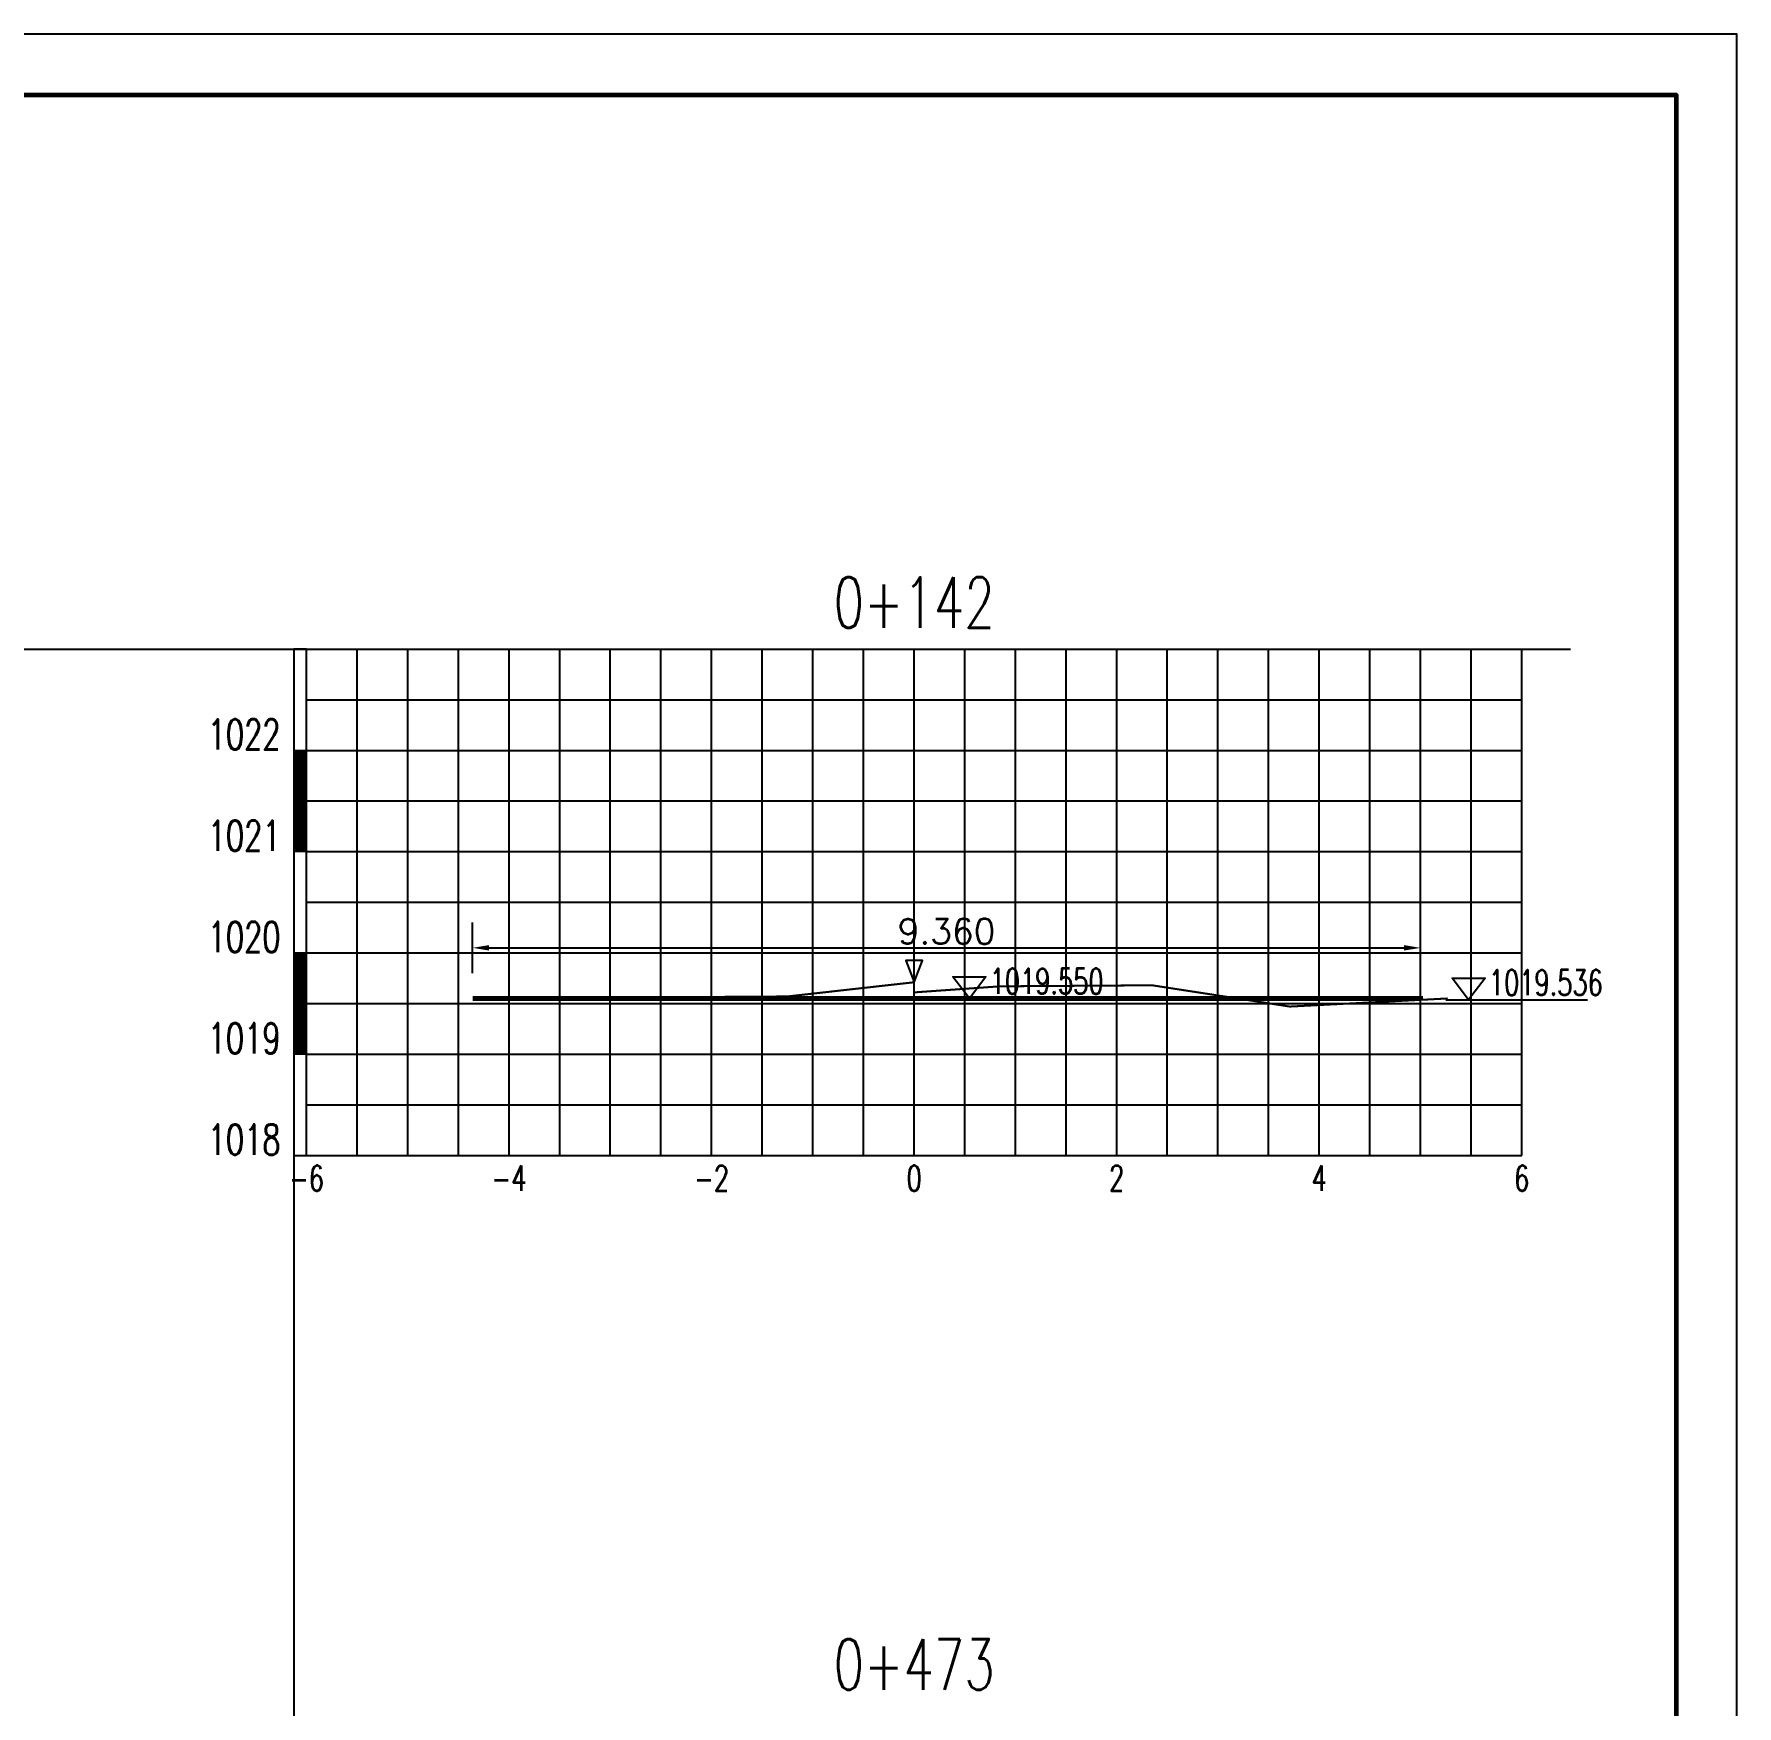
# Model space of a CAD drawing. Extents: x 695776 to 1250176, y 4443437 to 9025597.
# Drawn here: x 1233360 to 1250176, y 4557580 to 4574090 of the extents above; entities that cross this region are included whole.
import ezdxf
from ezdxf.enums import TextEntityAlignment as Align

# ---------------------------------------------------------------- set-up
doc = ezdxf.new("R2010")
doc.units = 0
doc.header["$LTSCALE"] = 0.5
doc.header["$PDSIZE"] = 0.2
doc.linetypes.add('ACAD_ISO07W100', pattern=[3.5, 0.5, -3])
doc.linetypes.add('CENTER2', pattern=[28.575, 19.05, -3.175, 3.175, -3.175])
doc.layers.get('0').update_dxf_attribs({"linetype": 'CONTINUOUS'})
doc.layers.get('Defpoints').update_dxf_attribs({"linetype": 'CONTINUOUS'})
for name, color, linetype in [('KEDU', 7, 'CONTINUOUS'), ('MIGE', 4, 'ACAD_ISO07W100'), ('MIGE1', 11, 'CONTINUOUS'), ('SANJIAO', 212, 'CONTINUOUS'), ('SHEJI', 1, 'CONTINUOUS'), ('YUANSHI', 2, 'CONTINUOUS'), ('YUANSHI1', 73, 'CONTINUOUS'), ('ZHOUXIAN', 20, 'CENTER2'), ('图框', 7, 'CONTINUOUS'), ('辅助线', 3, 'CONTINUOUS')]:
    doc.layers.add(name, color=color, linetype=linetype)
doc.styles.get("Standard").update_dxf_attribs({"font": 'rs.shx', "bigfont": 'hztxt.shx'})
doc.dimstyles.get("Standard").update_dxf_attribs({"dimtxt": 0.18, "dimasz": 0.18, "dimexe": 0.18, "dimexo": 0.0625, "dimgap": 0.09, "dimtad": 0, "dimtih": 1, "dimtoh": 1, "dimdec": 4, "dimzin": 0, "dimdsep": 46, "dimtxsty": 'Standard', "dimcen": 0.09, "dimadec": 0, "dimazin": 0, "dimtfac": 1, "dimtdec": 4, "dimtofl": 0, "dimtmove": 0, "dimatfit": 3, "dimfxl": 0, "dimtolj": 1, "dimtzin": 0, "dimarcsym": 0})

# ---------------------------------------------------------------- blocks, each defined once
blk = doc.blocks.new('zhunghao')
blk.add_lwpolyline([(0, 0), (0.326, 0.863), (-0.326, 0.863), (0, 0)])
blk = doc.blocks.new('ele_sym08')
blk.add_line((0, 0), (5.597, 0))
blk.add_lwpolyline([(0.901, -0.002), (0.249, 0.861), (1.553, 0.861), (0.901, -0.002)])
at = {"width": 0.7}
blk.add_attdef('ELEVAT', (1.703, 0.181), '', height=1, dxfattribs=at)
blk = doc.blocks.new('*D753')
at = {"color": 0, "lineweight": -2}
for p, q in [((1237691, 4564816), (1237691, 4565316)), ((1247051, 4564816), (1247051, 4565316)), ((1237853, 4565066), (1246888, 4565066))]:
    blk.add_line(p, q, dxfattribs=at)
at = {"color": 0}
for points in [[(1237853, 4565093), (1237853, 4565039), (1237691, 4565066)], [(1246888, 4565093), (1246888, 4565039), (1247051, 4565066)]]:
    blk.add_solid(points, dxfattribs=at)
at = {"layer": 'Defpoints', "color": 0}
for p in [(1247051, 4565066), (1237691, 4564566), (1247051, 4564566)]:
    blk.add_point(p, dxfattribs=at)
at = {"color": 0, "insert": (1242371, 4565229), "char_height": 250, "attachment_point": 5}
blk.add_mtext('\\A1;9.360', dxfattribs=at)
blk = doc.blocks.new('bc1_100')
blk.add_lwpolyline([(0.064, 1), (-0.063, 1), (-0.063, 0), (0.064, 0)], close=True)
at = {"width": 0.7}
blk.add_attdef('BC', text='', height=0.3, dxfattribs=at).set_placement((-0.193, 0.007), align=Align.RIGHT)
blk = doc.blocks.new('bc0_100')
for p, q in [((-0.063, 1), (-0.063, 0)), ((0.063, 0), (0.063, 1))]:
    blk.add_line(p, q)
at = {"const_width": 0.126}
blk.add_lwpolyline([(0, 1), (0, 0)], dxfattribs=at)
at = {"width": 0.7}
blk.add_attdef('BC', text='', height=0.3, dxfattribs=at).set_placement((-0.193, 0.007), align=Align.RIGHT)

msp = doc.modelspace()

# ---------------------------------------------------------------- linework, layer by layer
at = {"layer": 'MIGE', "linetype": 'Continuous'}
for p, q in [((1236550.9888, 4563016.1353), (1236550.9888, 4568016.1353)), ((1237550.9888, 4563016.1353), (1237550.9888, 4568016.1353)), ((1238550.9888, 4563016.1353), (1238550.9888, 4568016.1353)), ((1239550.9888, 4563016.1353), (1239550.9888, 4568016.1353)), ((1240550.9888, 4563016.1353), (1240550.9888, 4568016.1353)), ((1241550.9888, 4563016.1353), (1241550.9888, 4568016.1353)), ((1242550.9888, 4563016.1353), (1242550.9888, 4568016.1353)), ((1243550.9888, 4563016.1353), (1243550.9888, 4568016.1353)), ((1244550.9888, 4563016.1353), (1244550.9888, 4568016.1353)), ((1245550.9888, 4563016.1353), (1245550.9888, 4568016.1353)), ((1246550.9888, 4563016.1353), (1246550.9888, 4568016.1353)), ((1247550.9888, 4563016.1353), (1247550.9888, 4568016.1353)), ((1236050.9888, 4567516.1353), (1248050.9888, 4567516.1353)), ((1236050.9888, 4566516.1353), (1248050.9888, 4566516.1353)), ((1236050.9888, 4565516.1353), (1248050.9888, 4565516.1353)), ((1236050.9888, 4564516.1353), (1248050.9888, 4564516.1353)), ((1236050.9888, 4563516.1353), (1248050.9888, 4563516.1353))]:
    msp.add_line(p, q, dxfattribs=at)
at = {"layer": 'MIGE1'}
for p, q in [((1236050.9888, 4568016.1353), (1248050.9888, 4568016.1353)), ((1236050.9888, 4563016.1353), (1236050.9888, 4568016.1353)), ((1237050.9888, 4563016.1353), (1237050.9888, 4568016.1353)), ((1238050.9888, 4563016.1353), (1238050.9888, 4568016.1353)), ((1239050.9888, 4563016.1353), (1239050.9888, 4568016.1353)), ((1240050.9888, 4563016.1353), (1240050.9888, 4568016.1353)), ((1241050.9888, 4563016.1353), (1241050.9888, 4568016.1353)), ((1242050.9888, 4563016.1353), (1242050.9888, 4568016.1353)), ((1243050.9888, 4563016.1353), (1243050.9888, 4568016.1353)), ((1244050.9888, 4563016.1353), (1244050.9888, 4568016.1353)), ((1245050.9888, 4563016.1353), (1245050.9888, 4568016.1353)), ((1246050.9888, 4563016.1353), (1246050.9888, 4568016.1353)), ((1247050.9888, 4563016.1353), (1247050.9888, 4568016.1353)), ((1248050.9888, 4563016.1353), (1248050.9888, 4568016.1353)), ((1236050.9888, 4567016.1353), (1248050.9888, 4567016.1353)), ((1236050.9888, 4566016.1353), (1248050.9888, 4566016.1353)), ((1236050.9888, 4565016.1353), (1248050.9888, 4565016.1353)), ((1236050.9888, 4564016.1353), (1248050.9888, 4564016.1353)), ((1236050.9888, 4563016.1353), (1248050.9888, 4563016.1353))]:
    msp.add_line(p, q, dxfattribs=at)
at = {"layer": 'SHEJI', "const_width": 50}
msp.add_lwpolyline([(1237690.9888, 4564566.1353), (1242050.9888, 4564566.1353), (1245242.8936, 4564566.1353), (1247050.9888, 4564566.1353), (1247050.9888, 4564552.2892)], dxfattribs=at)
at = {"layer": 'YUANSHI', "const_width": 20}
for points in [[(1237690.9888, 4564566.1353), (1240800.9888, 4564586.1353), (1242050.9888, 4564726.1353), (1242050.9888, 4564626.1353), (1242900.9888, 4564686.1353), (1244400.9888, 4564696.1353), (1245242.8936, 4564566.1353)], [(1247050.9888, 4564552.2892), (1247320.9888, 4564566.1353)]]:
    msp.add_lwpolyline(points, dxfattribs=at)
at = {"layer": 'YUANSHI1', "const_width": 20}
msp.add_lwpolyline([(1245242.8936, 4564566.1353), (1245760.9888, 4564486.1353), (1247050.9888, 4564552.2892)], dxfattribs=at)
at = {"layer": 'ZHOUXIAN'}
msp.add_line((1242050.9888, 4563986.1353), (1242050.9888, 4565226.1353), dxfattribs=at)
at = {"layer": '图框', "linetype": 'Continuous', "lineweight": -2, "flags": 128}
msp.add_lwpolyline([(1199776.0353, 4574089.5944), (1199776.0353, 4538449.5944), (1250176.0353, 4538449.5944), (1250176.0353, 4574089.5944), (1199776.0353, 4574089.5944)], dxfattribs=at)
at = {"layer": '图框', "linetype": 'Continuous', "lineweight": 60, "flags": 128}
msp.add_lwpolyline([(1202776.0353, 4573489.5944), (1249576.0353, 4573489.5944), (1249576.0353, 4539049.5944), (1202776.0353, 4539049.5944), (1202776.0353, 4573489.5944)], dxfattribs=at)
at = {"layer": '辅助线'}
for points in [[(1205666.2726, 4568016.1353), (1248531.7857, 4568016.1353)], [(1235924.7933, 4568016.1353), (1235924.7933, 4547338.7368)]]:
    msp.add_lwpolyline(points, dxfattribs=at)

# ---------------------------------------------------------------- block references
at = {"xscale": 250, "yscale": 250, "zscale": 250}
for p, values in [((1242370.9888, 4564566.1353), {'ELEVAT': '1019.550'}), ((1247300.9888, 4564552.2892), {'ELEVAT': '1019.536'})]:
    msp.add_blockref('ele_sym08', p, dxfattribs=at).add_auto_attribs(values)
at = {"layer": 'KEDU', "xscale": 1000, "yscale": 1000, "zscale": 1000}
for name, p, values in [('bc1_100', (1235987.7408, 4567016.1353), {'BC': '1022'}), ('bc0_100', (1235987.7408, 4566016.1353), {'BC': '1021'}), ('bc1_100', (1235987.7408, 4565016.1353), {'BC': '1020'}), ('bc0_100', (1235987.7408, 4564016.1353), {'BC': '1019'}), ('bc1_100', (1235987.7408, 4563016.1353), {'BC': '1018'})]:
    msp.add_blockref(name, p, dxfattribs=at).add_auto_attribs(values)
at = {"layer": 'SANJIAO', "xscale": 250, "yscale": 250, "zscale": 250}
msp.add_blockref('zhunghao', (1242050.9888, 4564726.1353), dxfattribs=at)

# ---------------------------------------------------------------- texts
at = {"width": 0.7}
for s, p in [('0+142', (1242050.9888, 4568226.1353)), ('0+473', (1242050.9888, 4557739.8706))]:
    msp.add_text(s, height=500, dxfattribs=at).set_placement(p, align=Align.CENTER)
at = {"layer": 'KEDU', "width": 0.7}
for s, p in [('-6', (1236050.9888, 4562666.1353)), ('-4', (1238050.9888, 4562666.1353)), ('-2', (1240050.9888, 4562666.1353)), ('0', (1242050.9888, 4562666.1353)), ('0', (1242050.9888, 4562666.1353)), ('2', (1244050.9888, 4562666.1353)), ('4', (1246050.9888, 4562666.1353)), ('6', (1248050.9888, 4562666.1353))]:
    msp.add_text(s, height=250, dxfattribs=at).set_placement(p, align=Align.CENTER)

# ---------------------------------------------------------------- dimensions: what is measured, and where the dimension line sits
dim = msp.add_linear_dim(base=(1247050.9888, 4565066.1353), p1=(1237690.9888, 4564566.1353), p2=(1247050.9888, 4564566.1353), dimstyle='Standard', override={"dimtxt": 250, "dimasz": 162.5, "dimexe": 250, "dimexo": 250, "dimgap": 37.5, "dimtad": 1, "dimtih": 0, "dimtoh": 0, "dimdec": 3, "dimlfac": 0.001})
dim.commit()
dim.dimension.update_dxf_attribs({"geometry": '*D753', "text_midpoint": (1242370.9888, 4565228.6353)})

doc.saveas('drawing.dxf')
